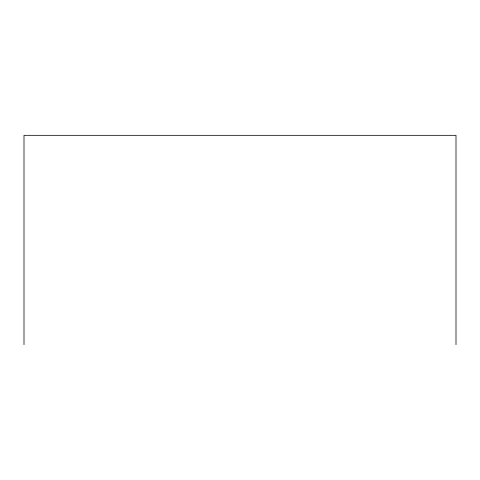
<?xml version="1.0" encoding="UTF-8"?>
<svg xmlns="http://www.w3.org/2000/svg" width="480" height="480" viewBox="0 0 480 480"><rect width="100%" height="100%" fill="white"/><g stroke="black" fill="none" stroke-linecap="round" stroke-linejoin="round"><path stroke-width="0.72" d="M456 344.676L456 135.324L24 135.324L24 344.676"/></g></svg>
